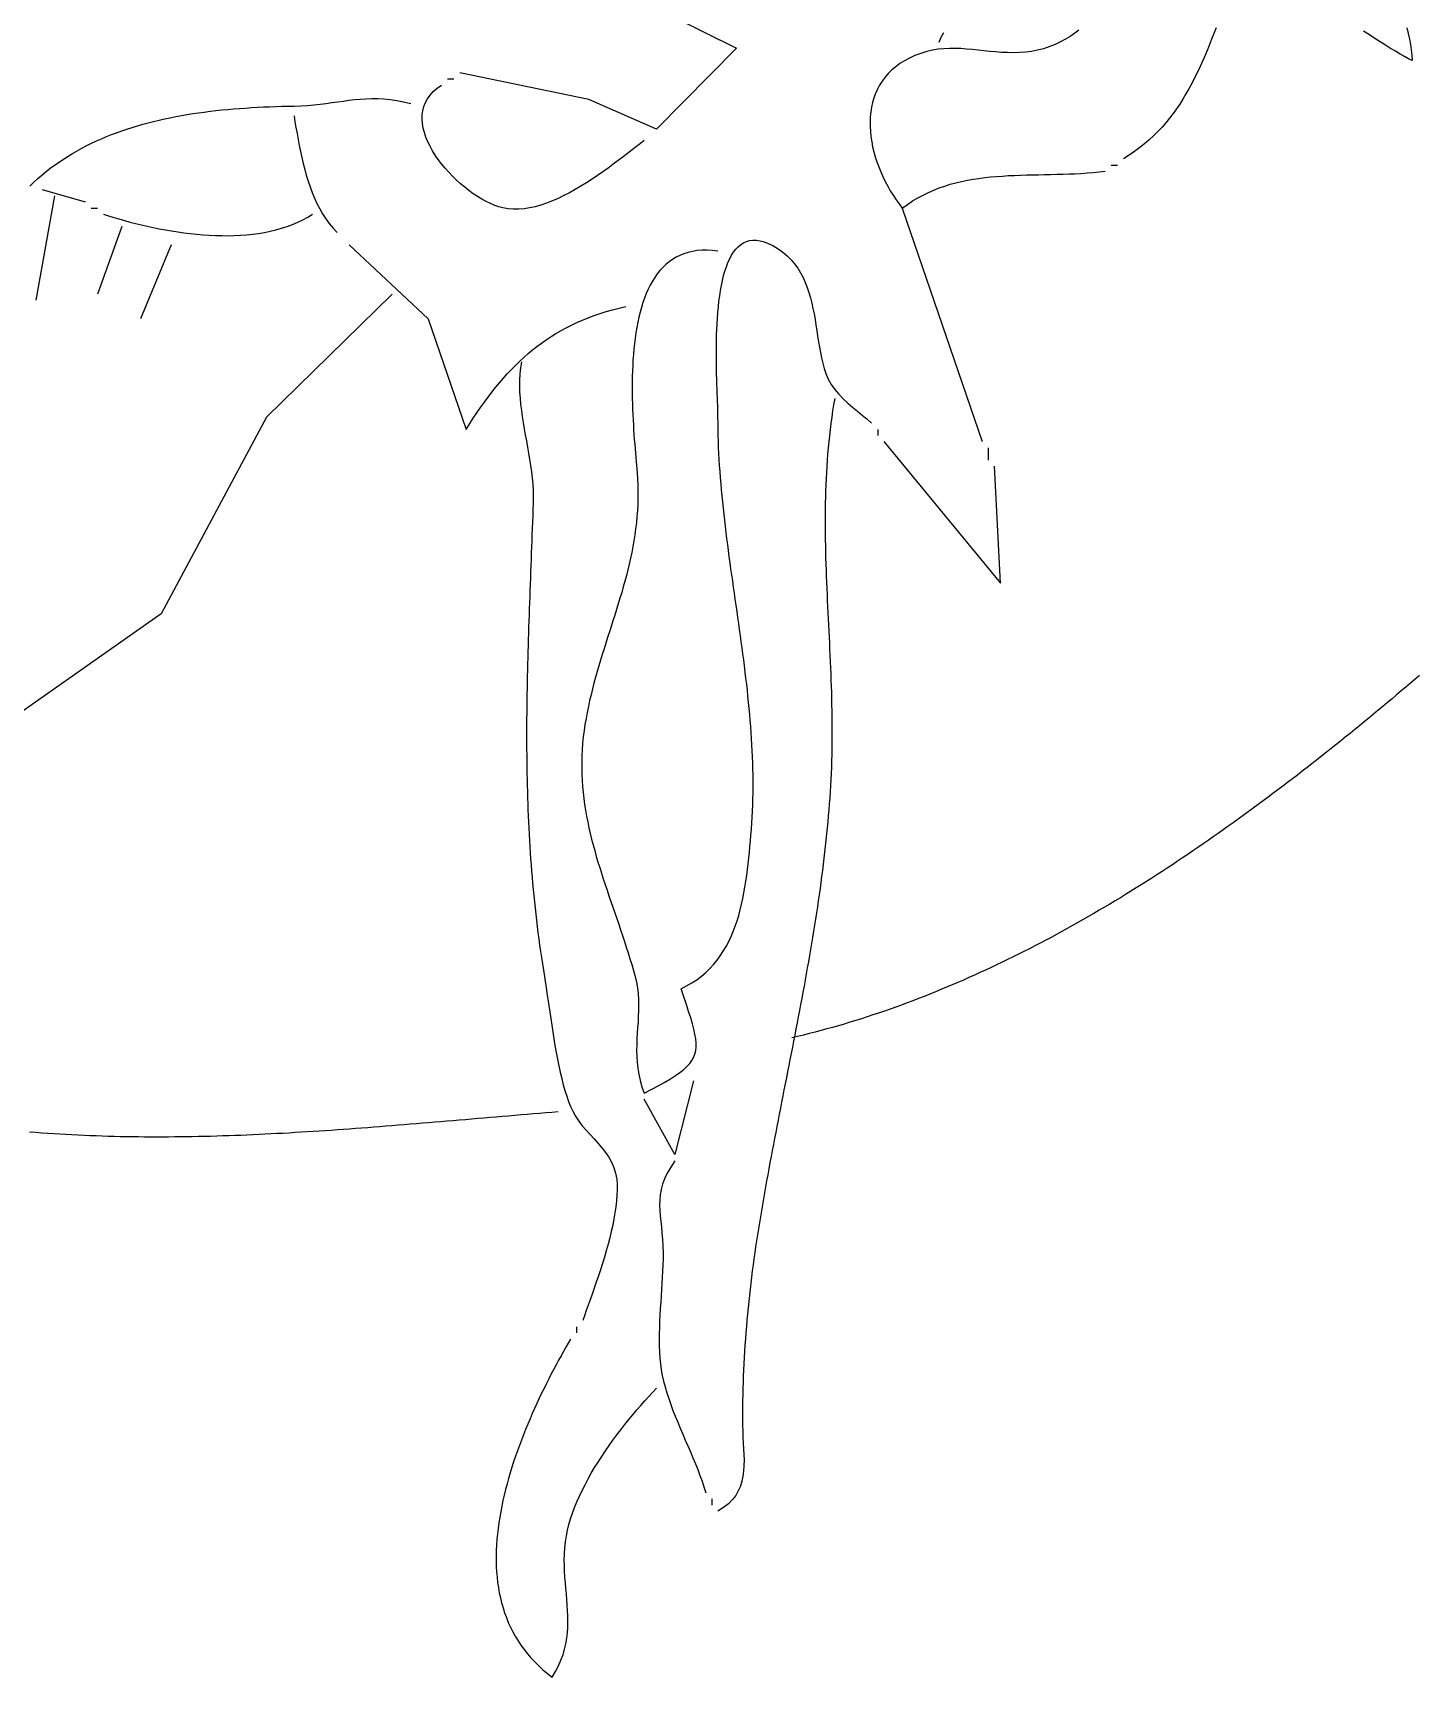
# Model space of a CAD drawing. Header units: millimetres. Extents: x 17 to 1517, y 15 to 1503.
# Drawn here: x 1014.5 to 1239.8, y 411 to 678.5 of the extents above; entities that cross this region are included whole.
import ezdxf

# ---------------------------------------------------------------- set-up
doc = ezdxf.new("R2010")
doc.units = ezdxf.units.MM
doc.layers.add('0_0_0', color=3, linetype='Continuous')

msp = doc.modelspace()

# ---------------------------------------------------------------- linework, layer by layer
at = {"layer": '0_0_0'}
for points in [[(1113, 684), (1129, 676), (1116, 662.8311), (1105, 667.6574), (1084, 672)], [(1184.7457, 678.9682), (1184.0588, 678.4328), (1183.3312, 677.9295), (1182.5622, 677.4596), (1181.751, 677.0244), (1180.8969, 676.6254), (1179.9992, 676.2639), (1178.9961, 675.9302), (1177.9996, 675.6735), (1177.0094, 675.4863), (1176.0253, 675.3611), (1175.047, 675.2904), (1174.0743, 675.2667), (1173.107, 675.2825), (1172.1448, 675.3304), (1171.1876, 675.4028), (1170.235, 675.4922), (1169.2869, 675.5912), (1168.3431, 675.6923), (1167.4032, 675.7879), (1166.467, 675.8706), (1165.5344, 675.933), (1164.6051, 675.9674), (1163.6789, 675.9665), (1162.7555, 675.9226), (1161.8347, 675.8285), (1160.9162, 675.6764), (1160, 675.4591), (1158.9967, 675.151), (1158.0581, 674.7998), (1157.1828, 674.4073), (1156.3697, 673.9755), (1155.6173, 673.5061), (1154.9245, 673.0012), (1154.2899, 672.4626), (1153.7122, 671.8922), (1153.1903, 671.2918), (1152.7228, 670.6634), (1152.3084, 670.0089), (1151.9459, 669.3301), (1151.634, 668.6289), (1151.3714, 667.9072), (1151.1568, 667.167), (1150.9889, 666.41), (1150.8666, 665.6382), (1150.7884, 664.8535), (1150.7531, 664.0578), (1150.7595, 663.2529), (1150.8062, 662.4407), (1150.892, 661.6232), (1151.0156, 660.8022), (1151.1757, 659.9796), (1151.3711, 659.1573), (1151.6005, 658.3371), (1151.8625, 657.5211), (1152.156, 656.711), (1152.4796, 655.9087), (1152.832, 655.1162), (1153.2121, 654.3353), (1153.6184, 653.568), (1154.0498, 652.816), (1154.5049, 652.0813), (1154.9825, 651.3658), (1155.4813, 650.6714), (1156, 650), (1156.825, 650.598), (1157.6619, 651.1493), (1158.5103, 651.6558), (1159.3696, 652.1194), (1160.2394, 652.5421), (1161.1193, 652.926), (1162.0088, 653.2729), (1162.9075, 653.5849), (1163.8149, 653.8639), (1164.7306, 654.1119), (1165.6541, 654.3309), (1166.585, 654.5228), (1167.5228, 654.6896), (1168.4671, 654.8332), (1169.4174, 654.9558), (1170.3733, 655.0591), (1171.3344, 655.1452), (1172.3001, 655.2161), (1173.2701, 655.2737), (1174.2439, 655.3201), (1175.221, 655.3571), (1176.2009, 655.3867), (1177.1834, 655.411), (1178.1678, 655.4318), (1179.1538, 655.4512), (1180.1409, 655.4712), (1181.1286, 655.4936), (1182.1165, 655.5206), (1183.1042, 655.5539), (1184.0912, 655.5957), (1185.077, 655.6479), (1186.0613, 655.7124), (1187.0435, 655.7913), (1188.0232, 655.8865), (1189, 656)], [(1162, 677), (1162.348, 677.7977), (1162.7405, 678.58)], [(1207.0714, 679.3126), (1206.6895, 678.3778), (1206.3303, 677.4637), (1205.9897, 676.5858), (1205.6631, 675.7594), (1205.3464, 675), (1204.909, 674.0073), (1204.4696, 673.04), (1204.0262, 672.0973), (1203.5765, 671.1786), (1203.1184, 670.2833), (1202.6499, 669.4107), (1202.1688, 668.5602), (1201.673, 667.731), (1201.1603, 666.9225), (1200.6287, 666.1341), (1200.076, 665.3652), (1199.5002, 664.6149), (1198.899, 663.8828), (1198.2704, 663.1682), (1197.6123, 662.4703), (1196.9225, 661.7885), (1196.1989, 661.1222), (1195.4394, 660.4708), (1194.6419, 659.8335), (1193.8042, 659.2097), (1192.9243, 658.5987), (1192, 658)], [(1238.0869, 679.3275), (1238.3274, 678.4102), (1238.5347, 677.5032), (1238.7073, 676.6076), (1238.8434, 675.7245), (1238.9415, 674.8549), (1239, 674), (1238.3847, 674.3029), (1237.7213, 674.6577), (1237.0131, 675.0597), (1236.2633, 675.5041), (1235.4754, 675.9862), (1234.6525, 676.5012), (1233.7982, 677.0444), (1232.9156, 677.6111), (1232.0081, 678.1964), (1231.0791, 678.7957)], [(1114, 661), (1113.3787, 660.5187), (1112.7204, 660.0058), (1112.0274, 659.4658), (1111.3022, 658.9032), (1110.5468, 658.3224), (1109.7638, 657.7279), (1108.9553, 657.1243), (1108.1236, 656.5159), (1107.2712, 655.9074), (1106.4003, 655.3031), (1105.5131, 654.7075), (1104.6121, 654.1251), (1103.6995, 653.5605), (1102.7777, 653.018), (1101.8488, 652.5022), (1100.9153, 652.0176), (1099.9795, 651.5686), (1099.0436, 651.1597), (1098.11, 650.7954), (1097.181, 650.4802), (1096.2589, 650.2186), (1095.3459, 650.015), (1094.4445, 649.8739), (1093.5569, 649.7999), (1092.6854, 649.7973), (1091.8323, 649.8708), (1091, 650.0247), (1090.3435, 650.2067), (1089.6698, 650.443), (1088.9826, 650.7307), (1088.2854, 651.067), (1087.582, 651.4493), (1086.8761, 651.8747), (1086.1713, 652.3404), (1085.4713, 652.8436), (1084.7798, 653.3816), (1084.1004, 653.9517), (1083.4368, 654.5509), (1082.7928, 655.1765), (1082.1719, 655.8258), (1081.5779, 656.4959), (1081.0145, 657.1842), (1080.4852, 657.8877), (1079.9939, 658.6038), (1079.5441, 659.3296), (1079.1395, 660.0624), (1078.7839, 660.7994), (1078.4808, 661.5378), (1078.2341, 662.2748), (1078.0472, 663.0076), (1077.924, 663.7336), (1077.8681, 664.4498), (1077.8832, 665.1535), (1077.9729, 665.842), (1078.141, 666.5124), (1078.391, 667.1619), (1078.7267, 667.7879), (1079.1518, 668.3874), (1079.6699, 668.9578), (1080.2847, 669.4962), (1081, 670)], [(1082, 671), (1083, 671)], [(1013.9878, 653.5895), (1014.6346, 654.2022), (1015.2933, 654.7959), (1015.9637, 655.3709), (1016.6455, 655.9276), (1017.3386, 656.4662), (1018.0428, 656.9869), (1018.7579, 657.4902), (1019.4837, 657.9762), (1020.2199, 658.4453), (1020.9665, 658.8977), (1021.7231, 659.3337), (1022.4896, 659.7536), (1023.2659, 660.1577), (1024.0516, 660.5463), (1024.8467, 660.9196), (1025.6508, 661.278), (1026.4639, 661.6217), (1027.2857, 661.951), (1028.1159, 662.2662), (1028.9545, 662.5676), (1029.8013, 662.8554), (1030.6559, 663.13), (1031.5183, 663.3917), (1032.3882, 663.6406), (1033.2654, 663.8772), (1034.1497, 664.1017), (1035.041, 664.3143), (1035.9391, 664.5154), (1036.8436, 664.7052), (1037.7545, 664.884), (1038.6716, 665.0522), (1039.5946, 665.21), (1040.5233, 665.3576), (1041.4576, 665.4955), (1042.3972, 665.6237), (1043.342, 665.7427), (1044.2918, 665.8528), (1045.2463, 665.9541), (1046.2054, 666.047), (1047.1688, 666.1318), (1048.1365, 666.2088), (1049.108, 666.2782), (1050.0834, 666.3403), (1051.0623, 666.3955), (1052.0446, 666.4439), (1053.0301, 666.486), (1054.0186, 666.5219), (1055.0099, 666.5519), (1056.0037, 666.5764), (1057, 666.5957), (1058.1261, 666.6319), (1059.2058, 666.6984), (1060.2447, 666.7896), (1061.2486, 666.8998), (1062.2232, 667.0233), (1063.1742, 667.1545), (1064.1074, 667.2879), (1065.0285, 667.4177), (1065.9432, 667.5383), (1066.8573, 667.6441), (1067.7764, 667.7295), (1068.7064, 667.7887), (1069.6529, 667.8163), (1070.6216, 667.8065), (1071.6184, 667.7537), (1072.6489, 667.6523), (1073.7188, 667.4966), (1074.8339, 667.281), (1076, 667)], [(1057, 665), (1057.1602, 664.0518), (1057.3233, 663.0933), (1057.4914, 662.1269), (1057.6668, 661.1548), (1057.852, 660.1793), (1058.049, 659.2028), (1058.2604, 658.2275), (1058.4882, 657.2558), (1058.7349, 656.29), (1059.0027, 655.3324), (1059.294, 654.3853), (1059.611, 653.451), (1059.956, 652.5318), (1060.3313, 651.6301), (1060.7392, 650.748), (1061.182, 649.8881), (1061.662, 649.0525), (1062.1815, 648.2436), (1062.7428, 647.4636), (1063.3482, 646.715), (1064, 646)], [(1190, 657), (1191, 657)], [(1016, 653), (1023, 651)], [(1018, 652), (1015, 635)], [(1024, 650), (1025, 650)], [(1026, 649), (1026.8148, 648.7386), (1027.6541, 648.4798), (1028.5164, 648.2248), (1029.4001, 647.9746), (1030.3038, 647.7303), (1031.226, 647.4929), (1032.1651, 647.2636), (1033.1196, 647.0434), (1034.0881, 646.8335), (1035.069, 646.6349), (1036.0608, 646.4487), (1037.062, 646.276), (1038.0711, 646.1179), (1039.0866, 645.9754), (1040.1071, 645.8496), (1041.1309, 645.7417), (1042.1566, 645.6527), (1043.1827, 645.5837), (1044.2076, 645.5358), (1045.2299, 645.5101), (1046.2481, 645.5076), (1047.2606, 645.5295), (1048.266, 645.5768), (1049.2627, 645.6506), (1050.2493, 645.7521), (1051.2242, 645.8822), (1052.1859, 646.0421), (1053.1329, 646.2328), (1054.0638, 646.4555), (1054.9769, 646.7112), (1055.8709, 647.001), (1056.7441, 647.3261), (1057.5951, 647.6874), (1058.4225, 648.0861), (1059.2246, 648.5233), (1060, 649)], [(1156, 650), (1169, 612)], [(1029, 647), (1025, 636)], [(1126, 643), (1125.0963, 643.1012), (1124.231, 643.1455), (1123.4032, 643.1343), (1122.6122, 643.0693), (1121.8572, 642.9523), (1121.1374, 642.7848), (1120.4521, 642.5686), (1119.8004, 642.3054), (1119.1816, 641.9967), (1118.5949, 641.6443), (1118.0395, 641.2498), (1117.5146, 640.8149), (1117.0195, 640.3412), (1116.5534, 639.8305), (1116.1155, 639.2844), (1115.705, 638.7046), (1115.3212, 638.0927), (1114.9632, 637.4504), (1114.6303, 636.7794), (1114.3217, 636.0813), (1114.0366, 635.3578), (1113.7743, 634.6106), (1113.534, 633.8414), (1113.3148, 633.0517), (1113.1161, 632.2434), (1112.937, 631.4179), (1112.7767, 630.5771), (1112.6345, 629.7226), (1112.5096, 628.8561), (1112.4012, 627.9791), (1112.3086, 627.0935), (1112.2309, 626.2008), (1112.1673, 625.3027), (1112.1172, 624.4009), (1112.0797, 623.4971), (1112.054, 622.5929), (1112.0394, 621.69), (1112.0351, 620.7901), (1112.0402, 619.8948), (1112.0541, 619.0058), (1112.0759, 618.1248), (1112.1049, 617.2534), (1112.1403, 616.3933), (1112.1812, 615.5462), (1112.227, 614.7137), (1112.2768, 613.8975), (1112.3299, 613.0994), (1112.3855, 612.3208), (1112.4428, 611.5636), (1112.501, 610.8294), (1112.5594, 610.1198), (1112.6171, 609.4365), (1112.6734, 608.7812), (1112.7276, 608.1556), (1112.7787, 607.5613), (1112.8262, 607), (1112.9009, 605.9383), (1112.9484, 604.8882), (1112.9695, 603.8494), (1112.9654, 602.8213), (1112.937, 601.8034), (1112.8855, 600.7953), (1112.812, 599.7964), (1112.7174, 598.8064), (1112.6028, 597.8247), (1112.4693, 596.8508), (1112.3179, 595.8843), (1112.1498, 594.9247), (1111.9658, 593.9715), (1111.7672, 593.0243), (1111.5549, 592.0825), (1111.3301, 591.1457), (1111.0937, 590.2134), (1110.8468, 589.2851), (1110.5906, 588.3604), (1110.3259, 587.4387), (1110.0539, 586.5197), (1109.7757, 585.6028), (1109.4923, 584.6875), (1109.2048, 583.7733), (1108.9141, 582.8599), (1108.6214, 581.9467), (1108.3278, 581.0332), (1108.0342, 580.1189), (1107.7418, 579.2035), (1107.4515, 578.2863), (1107.1645, 577.3669), (1106.8818, 576.4449), (1106.6045, 575.5198), (1106.3335, 574.5911), (1106.07, 573.6582), (1105.8151, 572.7208), (1105.5697, 571.7784), (1105.335, 570.8304), (1105.112, 569.8765), (1104.9017, 568.916), (1104.7052, 567.9486), (1104.5235, 566.9738), (1104.3578, 565.9911), (1104.2091, 565), (1104.0755, 563.9502), (1103.9708, 562.9105), (1103.894, 561.8804), (1103.8441, 560.8596), (1103.8201, 559.8475), (1103.8213, 558.8439), (1103.8464, 557.8483), (1103.8948, 556.8603), (1103.9652, 555.8796), (1104.057, 554.9057), (1104.169, 553.9383), (1104.3003, 552.9769), (1104.45, 552.0213), (1104.6171, 551.0708), (1104.8007, 550.1253), (1104.9998, 549.1843), (1105.2135, 548.2473), (1105.4408, 547.3141), (1105.6808, 546.3841), (1105.9325, 545.457), (1106.195, 544.5325), (1106.4674, 543.6101), (1106.7485, 542.6894), (1107.0377, 541.7701), (1107.3337, 540.8516), (1107.6358, 539.9338), (1107.943, 539.016), (1108.2543, 538.0981), (1108.5688, 537.1794), (1108.8855, 536.2598), (1109.2034, 535.3387), (1109.5217, 534.4158), (1109.8393, 533.4907), (1110.1554, 532.563), (1110.4689, 531.6323), (1110.779, 530.6981), (1111.0846, 529.7602), (1111.3848, 528.8181), (1111.6787, 527.8714), (1111.9654, 526.9198), (1112.2437, 525.9627), (1112.513, 525), (1112.7391, 524.053), (1112.9015, 523.1157), (1113.0082, 522.1863), (1113.0672, 521.2631), (1113.0863, 520.3446), (1113.0736, 519.429), (1113.037, 518.5148), (1112.9843, 517.6003), (1112.9237, 516.6838), (1112.863, 515.7636), (1112.8101, 514.8382), (1112.7731, 513.9059), (1112.7598, 512.9649), (1112.7782, 512.0138), (1112.8363, 511.0508), (1112.9421, 510.0743), (1113.1033, 509.0826), (1113.3281, 508.0741), (1113.6243, 507.0471), (1114, 506), (1115.2288, 506.6437), (1116.348, 507.2447), (1117.361, 507.8094), (1118.271, 508.3444), (1119.0814, 508.8565), (1119.7956, 509.3521), (1120.4169, 509.838), (1120.9486, 510.3206), (1121.3941, 510.8066), (1121.7567, 511.3027), (1122.0397, 511.8154), (1122.2466, 512.3513), (1122.3805, 512.917), (1122.445, 513.5192), (1122.4432, 514.1645), (1122.3786, 514.8595), (1122.2545, 515.6107), (1122.0742, 516.4248), (1121.8411, 517.3084), (1121.5585, 518.268), (1121.2297, 519.3104), (1120.8582, 520.4421), (1120.4471, 521.6698), (1120, 523), (1120.9029, 523.4488), (1121.7531, 523.9375), (1122.5524, 524.4645), (1123.3025, 525.0279), (1124.0051, 525.6263), (1124.6621, 526.2579), (1125.2752, 526.921), (1125.8461, 527.6141), (1126.3766, 528.3354), (1126.8684, 529.0834), (1127.3233, 529.8563), (1127.7431, 530.6524), (1128.1294, 531.4702), (1128.484, 532.308), (1128.8088, 533.1641), (1129.1053, 534.0368), (1129.3755, 534.9246), (1129.621, 535.8257), (1129.8436, 536.7384), (1130.045, 537.6612), (1130.2271, 538.5924), (1130.3915, 539.5303), (1130.54, 540.4732), (1130.6743, 541.4196), (1130.7963, 542.3677), (1130.9075, 543.3158), (1131.01, 544.2624), (1131.1052, 545.2058), (1131.1951, 546.1443), (1131.2813, 547.0762), (1131.3657, 548), (1131.4489, 548.9762), (1131.5205, 549.953), (1131.5809, 550.9303), (1131.6302, 551.9082), (1131.6688, 552.8866), (1131.697, 553.8654), (1131.7152, 554.8448), (1131.7235, 555.8246), (1131.7225, 556.8048), (1131.7122, 557.7856), (1131.6931, 558.7667), (1131.6655, 559.7483), (1131.6296, 560.7303), (1131.5858, 561.7127), (1131.5344, 562.6955), (1131.4757, 563.6786), (1131.41, 564.6621), (1131.3376, 565.646), (1131.2588, 566.6302), (1131.174, 567.6147), (1131.0834, 568.5995), (1130.9873, 569.5847), (1130.8861, 570.5701), (1130.78, 571.5558), (1130.6695, 572.5418), (1130.5547, 573.528), (1130.4359, 574.5144), (1130.3136, 575.5011), (1130.188, 576.488), (1130.0594, 577.4751), (1129.9281, 578.4624), (1129.7944, 579.4499), (1129.6587, 580.4375), (1129.5212, 581.4253), (1129.3823, 582.4132), (1129.2422, 583.4013), (1129.1013, 584.3895), (1128.9599, 585.3778), (1128.8183, 586.3661), (1128.6768, 587.3546), (1128.5356, 588.3431), (1128.3952, 589.3317), (1128.2558, 590.3203), (1128.1178, 591.309), (1127.9813, 592.2977), (1127.8468, 593.2863), (1127.7146, 594.275), (1127.5849, 595.2637), (1127.4581, 596.2523), (1127.3345, 597.2409), (1127.2144, 598.2294), (1127.0981, 599.2179), (1126.9858, 600.2063), (1126.878, 601.1946), (1126.7749, 602.1828), (1126.6768, 603.1709), (1126.5841, 604.1588), (1126.497, 605.1467), (1126.4159, 606.1343), (1126.341, 607.1218), (1126.2727, 608.1092), (1126.2113, 609.0963), (1126.1571, 610.0832), (1126.1104, 611.07), (1126.0714, 612.0565), (1126.0406, 613.0427), (1126.0182, 614.0287), (1126.0046, 615.0145), (1126, 616), (1125.9965, 616.3896), (1125.9868, 616.8381), (1125.9717, 617.342), (1125.9524, 617.8981), (1125.9298, 618.5031), (1125.9047, 619.1535), (1125.8783, 619.8461), (1125.8515, 620.5775), (1125.8253, 621.3444), (1125.8006, 622.1435), (1125.7784, 622.9715), (1125.7598, 623.8249), (1125.7456, 624.7005), (1125.7369, 625.595), (1125.7346, 626.505), (1125.7398, 627.4271), (1125.7533, 628.3582), (1125.7762, 629.2947), (1125.8094, 630.2335), (1125.854, 631.1711), (1125.9108, 632.1042), (1125.9809, 633.0295), (1126.0653, 633.9437), (1126.1649, 634.8435), (1126.2807, 635.7254), (1126.4137, 636.5863), (1126.5649, 637.4226), (1126.7352, 638.2312), (1126.9256, 639.0087), (1127.1371, 639.7518), (1127.3707, 640.457), (1127.6273, 641.1212), (1127.9079, 641.7409), (1128.2136, 642.3128), (1128.5452, 642.8337), (1128.9038, 643.3001), (1129.2903, 643.7087), (1129.7057, 644.0563), (1130.151, 644.3394), (1130.6272, 644.5548), (1131.1352, 644.6991), (1131.676, 644.769), (1132.2506, 644.7612), (1132.86, 644.6722), (1133.5051, 644.4989), (1134.187, 644.2378), (1134.9066, 643.8857), (1135.7708, 643.3739), (1136.5557, 642.818), (1137.266, 642.2205), (1137.9061, 641.5841), (1138.4808, 640.9115), (1138.9945, 640.2052), (1139.452, 639.4679), (1139.8577, 638.7023), (1140.2164, 637.9109), (1140.5325, 637.0964), (1140.8106, 636.2615), (1141.0555, 635.4088), (1141.2716, 634.541), (1141.4636, 633.6606), (1141.6361, 632.7703), (1141.7936, 631.8727), (1141.9407, 630.9705), (1142.0821, 630.0664), (1142.2224, 629.1629), (1142.3661, 628.2627), (1142.5178, 627.3685), (1142.6821, 626.4828), (1142.8637, 625.6084), (1143.0671, 624.7478), (1143.2969, 623.9036), (1143.5578, 623.0787), (1143.9417, 622.1548), (1144.4307, 621.2907), (1145.0094, 620.479), (1145.6622, 619.7126), (1146.3735, 618.9839), (1147.1277, 618.2859), (1147.9095, 617.6112), (1148.7031, 616.9526), (1149.4931, 616.3027), (1150.2639, 615.6542), (1151, 615)], [(1037, 644), (1032, 632)], [(1066, 644), (1078.8218, 631.9922), (1085, 614), (1085.5914, 614.9239), (1086.1841, 615.8271), (1086.7789, 616.7095), (1087.3766, 617.5713), (1087.9782, 618.4123), (1088.5845, 619.2328), (1089.1963, 620.0327), (1089.8146, 620.812), (1090.4402, 621.5708), (1091.074, 622.3092), (1091.7168, 623.0272), (1092.3695, 623.7248), (1093.0331, 624.402), (1093.7082, 625.059), (1094.396, 625.6957), (1095.0971, 626.3122), (1095.8125, 626.9086), (1096.543, 627.4848), (1097.2895, 628.0409), (1098.0529, 628.577), (1098.8341, 629.093), (1099.6339, 629.5891), (1100.4531, 630.0653), (1101.2927, 630.5216), (1102.1536, 630.958), (1103.0365, 631.3747), (1103.9424, 631.7716), (1104.8722, 632.1488), (1105.8266, 632.5062), (1106.8067, 632.8441), (1107.8131, 633.1624), (1108.8469, 633.4611), (1109.9089, 633.7402), (1111, 634)], [(1073, 636), (1052.5201, 616), (1035.3704, 584), (1010.9197, 566.7863), (1000.9421, 540), (985.1582, 521.7137), (984.2847, 503), (969, 479)], [(1094, 625), (1093.8511, 624.005), (1093.7532, 623.0117), (1093.7022, 622.0196), (1093.6937, 621.0286), (1093.7234, 620.0383), (1093.7871, 619.0484), (1093.8805, 618.0587), (1093.9992, 617.0687), (1094.1391, 616.0784), (1094.2957, 615.0872), (1094.4649, 614.095), (1094.6424, 613.1015), (1094.8238, 612.1064), (1095.005, 611.1093), (1095.1815, 610.1099), (1095.3492, 609.1081), (1095.5037, 608.1035), (1095.6408, 607.0957), (1095.7562, 606.0845), (1095.8456, 605.0697), (1095.9047, 604.0508), (1095.9293, 603.0277), (1095.915, 602), (1095.8796, 600.9751), (1095.8435, 599.9522), (1095.8069, 598.931), (1095.7698, 597.9116), (1095.7324, 596.8939), (1095.6946, 595.8779), (1095.6565, 594.8634), (1095.6184, 593.8506), (1095.5802, 592.8392), (1095.5421, 591.8293), (1095.5041, 590.8208), (1095.4663, 589.8137), (1095.4288, 588.8079), (1095.3918, 587.8034), (1095.3552, 586.8001), (1095.3192, 585.798), (1095.2839, 584.797), (1095.2494, 583.7971), (1095.2157, 582.7983), (1095.1829, 581.8004), (1095.1512, 580.8035), (1095.1205, 579.8074), (1095.0911, 578.8122), (1095.063, 577.8178), (1095.0362, 576.8241), (1095.011, 575.8312), (1094.9872, 574.8389), (1094.9652, 573.8472), (1094.9448, 572.856), (1094.9263, 571.8654), (1094.9098, 570.8752), (1094.8952, 569.8855), (1094.8827, 568.8961), (1094.8724, 567.907), (1094.8643, 566.9182), (1094.8586, 565.9296), (1094.8554, 564.9412), (1094.8547, 563.953), (1094.8566, 562.9648), (1094.8613, 561.9766), (1094.8687, 560.9884), (1094.8791, 560.0002), (1094.8924, 559.0118), (1094.9088, 558.0233), (1094.9284, 557.0346), (1094.9512, 556.0456), (1094.9773, 555.0563), (1095.0069, 554.0667), (1095.04, 553.0766), (1095.0767, 552.0862), (1095.1171, 551.0952), (1095.1612, 550.1037), (1095.2093, 549.1116), (1095.2612, 548.1188), (1095.3173, 547.1254), (1095.3775, 546.1312), (1095.4419, 545.1363), (1095.5106, 544.1405), (1095.5837, 543.1439), (1095.6614, 542.1463), (1095.7436, 541.1478), (1095.8304, 540.1482), (1095.9221, 539.1476), (1096.0186, 538.1458), (1096.12, 537.1429), (1096.2264, 536.1388), (1096.338, 535.1334), (1096.4548, 534.1268), (1096.5768, 533.1187), (1096.7043, 532.1093), (1096.8372, 531.0984), (1096.9757, 530.086), (1097.1198, 529.0721), (1097.2696, 528.0566), (1097.4253, 527.0394), (1097.5869, 526.0205), (1097.7546, 525), (1097.8924, 524.1488), (1098.0313, 523.2462), (1098.1721, 522.2975), (1098.3157, 521.3087), (1098.4629, 520.2852), (1098.6147, 519.2329), (1098.7718, 518.1573), (1098.9351, 517.0641), (1099.1055, 515.959), (1099.2838, 514.8477), (1099.4709, 513.7359), (1099.6676, 512.6291), (1099.8748, 511.5331), (1100.0934, 510.4535), (1100.3241, 509.3961), (1100.568, 508.3664), (1100.8257, 507.3702), (1101.0982, 506.4132), (1101.3864, 505.5009), (1101.6911, 504.639), (1102.0131, 503.8333), (1102.3533, 503.0895), (1102.8123, 502.2595), (1103.3401, 501.4708), (1103.9216, 500.7145), (1104.5414, 499.9818), (1105.1845, 499.2637), (1105.8356, 498.5515), (1106.4795, 497.8362), (1107.1012, 497.109), (1107.6853, 496.3611), (1108.2168, 495.5835), (1108.6804, 494.7675), (1109.061, 493.9041), (1109.3433, 492.9846), (1109.5123, 492), (1109.5735, 491.1678), (1109.5882, 490.2993), (1109.5594, 489.398), (1109.4899, 488.4673), (1109.3826, 487.5106), (1109.2404, 486.5314), (1109.0662, 485.5332), (1108.8628, 484.5194), (1108.6332, 483.4935), (1108.3802, 482.459), (1108.1067, 481.4192), (1107.8156, 480.3776), (1107.5098, 479.3378), (1107.1922, 478.3031), (1106.8656, 477.277), (1106.533, 476.263), (1106.1972, 475.2645), (1105.8611, 474.285), (1105.5276, 473.3279), (1105.1995, 472.3967), (1104.8799, 471.4949), (1104.5715, 470.6258), (1104.2772, 469.793), (1104, 469)], [(1145, 619), (1144.8268, 617.9915), (1144.6656, 616.9844), (1144.516, 615.9787), (1144.3778, 614.9742), (1144.2504, 613.9709), (1144.1337, 612.9688), (1144.0273, 611.9677), (1143.9309, 610.9677), (1143.8441, 609.9687), (1143.7666, 608.9706), (1143.698, 607.9734), (1143.6382, 606.977), (1143.5866, 605.9814), (1143.543, 604.9865), (1143.5071, 603.9923), (1143.4785, 602.9986), (1143.4568, 602.0055), (1143.4419, 601.0129), (1143.4333, 600.0208), (1143.4306, 599.029), (1143.4337, 598.0375), (1143.4421, 597.0464), (1143.4554, 596.0554), (1143.4735, 595.0647), (1143.4959, 594.074), (1143.5224, 593.0834), (1143.5525, 592.0928), (1143.586, 591.1021), (1143.6225, 590.1114), (1143.6617, 589.1205), (1143.7032, 588.1293), (1143.7468, 587.1379), (1143.7921, 586.1462), (1143.8388, 585.1541), (1143.8865, 584.1616), (1143.935, 583.1685), (1143.9838, 582.175), (1144.0326, 581.1808), (1144.0812, 580.186), (1144.1292, 579.1905), (1144.1762, 578.1942), (1144.222, 577.1971), (1144.2662, 576.1991), (1144.3084, 575.2002), (1144.3484, 574.2004), (1144.3858, 573.1995), (1144.4202, 572.1975), (1144.4514, 571.1943), (1144.4791, 570.19), (1144.5028, 569.1844), (1144.5222, 568.1775), (1144.5371, 567.1693), (1144.5471, 566.1596), (1144.5519, 565.1485), (1144.5511, 564.1358), (1144.5444, 563.1216), (1144.5314, 562.1057), (1144.5119, 561.0882), (1144.4855, 560.0689), (1144.4519, 559.0478), (1144.4108, 558.0248), (1144.3618, 557), (1144.3082, 556.0223), (1144.2489, 555.0436), (1144.1838, 554.0641), (1144.1131, 553.0838), (1144.037, 552.1025), (1143.9556, 551.1205), (1143.8689, 550.1377), (1143.7771, 549.1542), (1143.6803, 548.1699), (1143.5787, 547.1849), (1143.4724, 546.1992), (1143.3615, 545.2129), (1143.246, 544.226), (1143.1262, 543.2385), (1143.0022, 542.2504), (1142.8741, 541.2618), (1142.7419, 540.2727), (1142.6059, 539.2831), (1142.4661, 538.2931), (1142.3227, 537.3026), (1142.1758, 536.3117), (1142.0255, 535.3205), (1141.872, 534.3289), (1141.7153, 533.337), (1141.5556, 532.3448), (1141.393, 531.3523), (1141.2276, 530.3596), (1141.0595, 529.3667), (1140.889, 528.3737), (1140.716, 527.3804), (1140.5408, 526.3871), (1140.3634, 525.3936), (1140.1839, 524.4001), (1140.0026, 523.4065), (1139.8194, 522.4129), (1139.6346, 521.4193), (1139.4482, 520.4258), (1139.2604, 519.4323), (1139.0713, 518.439), (1138.881, 517.4457), (1138.6896, 516.4526), (1138.4973, 515.4597), (1138.3042, 514.4669), (1138.1104, 513.4744), (1137.916, 512.4822), (1137.7212, 511.4903), (1137.5261, 510.4986), (1137.3307, 509.5073), (1137.1353, 508.5164), (1136.9399, 507.5258), (1136.7446, 506.5357), (1136.5497, 505.546), (1136.3552, 504.5569), (1136.1611, 503.5682), (1135.9678, 502.58), (1135.7752, 501.5924), (1135.5835, 500.6054), (1135.3928, 499.619), (1135.2033, 498.6332), (1135.0151, 497.6482), (1134.8282, 496.6638), (1134.6428, 495.6801), (1134.4591, 494.6972), (1134.2771, 493.715), (1134.097, 492.7337), (1133.9189, 491.7532), (1133.7429, 490.7735), (1133.5691, 489.7948), (1133.3978, 488.8169), (1133.2289, 487.84), (1133.0626, 486.8641), (1132.899, 485.8892), (1132.7383, 484.9153), (1132.5806, 483.9424), (1132.426, 482.9706), (1132.2746, 482), (1132.1268, 481.0264), (1131.9833, 480.0481), (1131.8441, 479.0653), (1131.7094, 478.0785), (1131.5791, 477.0879), (1131.4535, 476.0938), (1131.3324, 475.0965), (1131.2161, 474.0963), (1131.1046, 473.0936), (1130.998, 472.0887), (1130.8964, 471.0818), (1130.7997, 470.0734), (1130.7081, 469.0636), (1130.6218, 468.0528), (1130.5406, 467.0414), (1130.4648, 466.0296), (1130.3944, 465.0177), (1130.3294, 464.0061), (1130.27, 462.995), (1130.2162, 461.9849), (1130.1681, 460.9759), (1130.1258, 459.9684), (1130.0893, 458.9627), (1130.0588, 457.9592), (1130.0342, 456.9581), (1130.0157, 455.9597), (1130.0033, 454.9644), (1129.9972, 453.9725), (1129.9973, 452.9842), (1130.0039, 452), (1130.0273, 451.0167), (1130.0711, 450.0435), (1130.1247, 449.0822), (1130.1775, 448.1349), (1130.2191, 447.2036), (1130.2388, 446.2903), (1130.2262, 445.3969), (1130.1706, 444.5255), (1130.0616, 443.6781), (1129.8886, 442.8566), (1129.641, 442.063), (1129.3084, 441.2994), (1128.8801, 440.5676), (1128.3457, 439.8699), (1127.6945, 439.208), (1126.9161, 438.584), (1126, 438)], [(1152, 614), (1152, 613)], [(1153, 612), (1172, 589), (1171, 608)], [(1170, 611), (1170, 609)], [(1240.1617, 573.9528), (1239.4227, 573.3221), (1238.6817, 572.6915), (1237.9386, 572.0612), (1237.1934, 571.4312), (1236.4463, 570.8015), (1235.6971, 570.1723), (1234.9459, 569.5436), (1234.1926, 568.9154), (1233.4374, 568.2877), (1232.6801, 567.6608), (1231.9209, 567.0345), (1231.1596, 566.4089), (1230.3963, 565.7842), (1229.6311, 565.1603), (1228.8638, 564.5374), (1228.0946, 563.9154), (1227.3234, 563.2944), (1226.5502, 562.6745), (1225.775, 562.0557), (1224.9978, 561.4381), (1224.2187, 560.8218), (1223.4377, 560.2067), (1222.6546, 559.593), (1221.8696, 558.9807), (1221.0827, 558.3699), (1220.2938, 557.7605), (1219.503, 557.1527), (1218.7102, 556.5466), (1217.9155, 555.9421), (1217.1188, 555.3394), (1216.3203, 554.7384), (1215.5198, 554.1393), (1214.7173, 553.542), (1213.913, 552.9467), (1213.1068, 552.3534), (1212.2986, 551.7622), (1211.4886, 551.173), (1210.6766, 550.5861), (1209.8627, 550.0013), (1209.047, 549.4188), (1208.2293, 548.8387), (1207.4098, 548.2609), (1206.5884, 547.6856), (1205.7651, 547.1127), (1204.94, 546.5424), (1204.113, 545.9747), (1203.2841, 545.4097), (1202.4533, 544.8473), (1201.6207, 544.2877), (1200.7862, 543.731), (1199.9499, 543.1771), (1199.1118, 542.6261), (1198.2718, 542.0781), (1197.4299, 541.5332), (1196.5862, 540.9913), (1195.7407, 540.4526), (1194.8934, 539.917), (1194.0442, 539.3848), (1193.1933, 538.8558), (1192.3405, 538.3302), (1191.4859, 537.808), (1190.6295, 537.2892), (1189.7713, 536.774), (1188.9112, 536.2624), (1188.0494, 535.7544), (1187.1858, 535.2501), (1186.3205, 534.7495), (1185.4533, 534.2528), (1184.5843, 533.7598), (1183.7136, 533.2708), (1182.8411, 532.7858), (1181.9669, 532.3047), (1181.0908, 531.8277), (1180.2131, 531.3549), (1179.3335, 530.8862), (1178.4522, 530.4217), (1177.5692, 529.9616), (1176.6844, 529.5057), (1175.7979, 529.0543), (1174.9096, 528.6073), (1174.0196, 528.1648), (1173.1279, 527.7269), (1172.2344, 527.2936), (1171.3393, 526.865), (1170.4424, 526.441), (1169.5438, 526.0219), (1168.6435, 525.6075), (1167.7414, 525.1981), (1166.8377, 524.7936), (1165.9323, 524.3941), (1165.0252, 523.9996), (1164.1164, 523.6103), (1163.2059, 523.2261), (1162.2937, 522.8471), (1161.3799, 522.4733), (1160.4644, 522.1049), (1159.5472, 521.7419), (1158.6283, 521.3842), (1157.7078, 521.0321), (1156.7857, 520.6855), (1155.8618, 520.3445), (1154.9363, 520.0091), (1154.0092, 519.6795), (1153.0805, 519.3556), (1152.15, 519.0375), (1151.218, 518.7252), (1150.2843, 518.4189), (1149.349, 518.1186), (1148.4121, 517.8242), (1147.4736, 517.536), (1146.5334, 517.2539), (1145.5916, 516.978), (1144.6483, 516.7083), (1143.7033, 516.4449), (1142.7567, 516.1879), (1141.8085, 515.9373), (1140.8588, 515.6931), (1139.9074, 515.4555), (1138.9545, 515.2244), (1138, 515)], [(1122, 508), (1119, 496), (1114, 505)], [(1013.9609, 499.7299), (1014.9486, 499.6505), (1015.9357, 499.5756), (1016.9222, 499.5051), (1017.9083, 499.4388), (1018.8938, 499.3769), (1019.8789, 499.3191), (1020.8636, 499.2654), (1021.8478, 499.2159), (1022.8316, 499.1703), (1023.815, 499.1287), (1024.7981, 499.091), (1025.7808, 499.0571), (1026.7632, 499.027), (1027.7453, 499.0006), (1028.7271, 498.9778), (1029.7086, 498.9587), (1030.6899, 498.943), (1031.671, 498.9309), (1032.6518, 498.9221), (1033.6325, 498.9167), (1034.613, 498.9145), (1035.5934, 498.9156), (1036.5737, 498.9199), (1037.5538, 498.9273), (1038.5339, 498.9377), (1039.514, 498.9511), (1040.4939, 498.9674), (1041.4739, 498.9865), (1042.4539, 499.0085), (1043.4339, 499.0332), (1044.4139, 499.0606), (1045.394, 499.0906), (1046.3742, 499.1232), (1047.3545, 499.1583), (1048.335, 499.1958), (1049.3155, 499.2357), (1050.2963, 499.2778), (1051.2772, 499.3223), (1052.2583, 499.3689), (1053.2397, 499.4177), (1054.2213, 499.4686), (1055.2032, 499.5214), (1056.1854, 499.5763), (1057.1678, 499.633), (1058.1507, 499.6915), (1059.1338, 499.7518), (1060.1174, 499.8138), (1061.1013, 499.8775), (1062.0856, 499.9427), (1063.0704, 500.0095), (1064.0557, 500.0778), (1065.0414, 500.1474), (1066.0276, 500.2184), (1067.0143, 500.2907), (1068.0016, 500.3642), (1068.9894, 500.4389), (1069.9778, 500.5146), (1070.9668, 500.5915), (1071.9564, 500.6693), (1072.9466, 500.748), (1073.9375, 500.8276), (1074.9291, 500.9079), (1075.9214, 500.989), (1076.9144, 501.0708), (1077.9082, 501.1533), (1078.9027, 501.2362), (1079.898, 501.3197), (1080.8941, 501.4036), (1081.891, 501.4879), (1082.8888, 501.5725), (1083.8874, 501.6573), (1084.8869, 501.7424), (1085.8874, 501.8275), (1086.8887, 501.9128), (1087.891, 501.998), (1088.8943, 502.0832), (1089.8985, 502.1683), (1090.9038, 502.2533), (1091.9101, 502.338), (1092.9174, 502.4224), (1093.9259, 502.5064), (1094.9354, 502.5901), (1095.946, 502.6732), (1096.9577, 502.7559), (1097.9706, 502.8379), (1098.9847, 502.9193), (1100, 503)], [(1119, 495), (1118.305, 493.9791), (1117.7436, 493.0089), (1117.3034, 492.0808), (1116.9723, 491.1864), (1116.7381, 490.3172), (1116.5886, 489.4647), (1116.5115, 488.6205), (1116.4947, 487.7761), (1116.5259, 486.9231), (1116.593, 486.0531), (1116.6837, 485.1574), (1116.7859, 484.2278), (1116.8873, 483.2557), (1116.9757, 482.2326), (1117.0389, 481.1502), (1117.0648, 480), (1117.0574, 479.0338), (1117.0322, 478.0546), (1116.9923, 477.064), (1116.9406, 476.0636), (1116.8801, 475.0552), (1116.8138, 474.0402), (1116.7445, 473.0203), (1116.6754, 471.9973), (1116.6094, 470.9727), (1116.5495, 469.9481), (1116.4986, 468.9252), (1116.4597, 467.9057), (1116.4357, 466.8911), (1116.4298, 465.8832), (1116.4448, 464.8835), (1116.4838, 463.8937), (1116.5496, 462.9154), (1116.6453, 461.9503), (1116.7739, 461), (1116.9385, 460.0763), (1117.145, 459.1446), (1117.3896, 458.2058), (1117.6685, 457.2607), (1117.978, 456.31), (1118.3142, 455.3546), (1118.6734, 454.3953), (1119.0519, 453.4328), (1119.4457, 452.468), (1119.8513, 451.5016), (1120.2646, 450.5346), (1120.6821, 449.5676), (1121.0999, 448.6014), (1121.5142, 447.637), (1121.9213, 446.675), (1122.3174, 445.7163), (1122.6986, 444.7616), (1123.0613, 443.8119), (1123.4016, 442.8678), (1123.7157, 441.9302), (1124, 441)], [(1102, 466), (1101.6184, 465.3398), (1101.233, 464.6643), (1100.8443, 463.974), (1100.4529, 463.2692), (1100.0596, 462.5506), (1099.6648, 461.8185), (1099.2693, 461.0736), (1098.8737, 460.3163), (1098.4786, 459.5471), (1098.0847, 458.7664), (1097.6926, 457.9749), (1097.3029, 457.173), (1096.9163, 456.3611), (1096.5334, 455.5399), (1096.1549, 454.7097), (1095.7813, 453.8711), (1095.4134, 453.0246), (1095.0517, 452.1707), (1094.6969, 451.3099), (1094.3496, 450.4426), (1094.0105, 449.5694), (1093.6802, 448.6908), (1093.3593, 447.8072), (1093.0485, 446.9192), (1092.7485, 446.0272), (1092.4597, 445.1318), (1092.1829, 444.2335), (1091.9188, 443.3327), (1091.6679, 442.4299), (1091.4309, 441.5257), (1091.2084, 440.6205), (1091.001, 439.7149), (1090.8095, 438.8093), (1090.6344, 437.9043), (1090.4764, 437.0002), (1090.3361, 436.0977), (1090.2141, 435.1973), (1090.1111, 434.2993), (1090.0277, 433.4044), (1089.9645, 432.513), (1089.9222, 431.6256), (1089.9015, 430.7427), (1089.9029, 429.8648), (1089.9271, 428.9924), (1089.9748, 428.126), (1090.0465, 427.2662), (1090.1429, 426.4133), (1090.2646, 425.5679), (1090.4123, 424.7305), (1090.5866, 423.9016), (1090.7882, 423.0817), (1091.0177, 422.2713), (1091.2756, 421.4708), (1091.5628, 420.6809), (1091.8797, 419.9019), (1092.227, 419.1344), (1092.6054, 418.3788), (1093.0155, 417.6357), (1093.458, 416.9056), (1093.9334, 416.1889), (1094.4424, 415.4862), (1094.9857, 414.798), (1095.5638, 414.1247), (1096.1775, 413.4669), (1096.8273, 412.825), (1097.5139, 412.1995), (1098.2379, 411.591), (1099, 411), (1099.5637, 411.9172), (1100.0442, 412.8291), (1100.4471, 413.7364), (1100.7783, 414.6397), (1101.0434, 415.54), (1101.2482, 416.4377), (1101.3985, 417.3338), (1101.5, 418.2289), (1101.5585, 419.1237), (1101.5796, 420.019), (1101.5692, 420.9155), (1101.533, 421.8139), (1101.4767, 422.715), (1101.4061, 423.6195), (1101.327, 424.528), (1101.2451, 425.4414), (1101.166, 426.3604), (1101.0957, 427.2857), (1101.0398, 428.218), (1101.0041, 429.158), (1100.9943, 430.1065), (1101.0162, 431.0643), (1101.0755, 432.0319), (1101.178, 433.0102), (1101.3294, 434), (1101.5124, 434.9045), (1101.7387, 435.8168), (1102.0062, 436.7355), (1102.3128, 437.6592), (1102.6564, 438.5867), (1103.035, 439.5168), (1103.4464, 440.448), (1103.8886, 441.3792), (1104.3595, 442.309), (1104.8571, 443.2362), (1105.3792, 444.1594), (1105.9238, 445.0774), (1106.4888, 445.9888), (1107.0721, 446.8925), (1107.6717, 447.787), (1108.2854, 448.6712), (1108.9113, 449.5436), (1109.5471, 450.4031), (1110.1909, 451.2483), (1110.8406, 452.0779), (1111.4941, 452.8907), (1112.1492, 453.6853), (1112.804, 454.4605), (1113.4564, 455.215), (1114.1043, 455.9475), (1114.7455, 456.6567), (1115.3781, 457.3413), (1116, 458)], [(1103, 468), (1103, 467)], [(1125, 440), (1125, 439)]]:
    msp.add_lwpolyline(points, dxfattribs=at)

doc.saveas('drawing.dxf')
